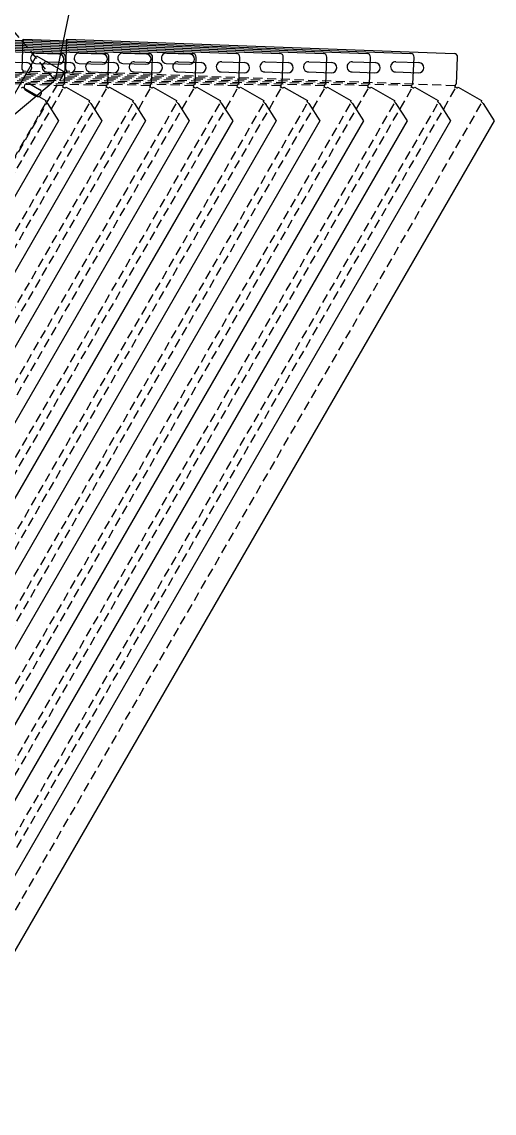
# Model space of a CAD drawing. Extents: x 5 to 1801, y 5 to 2754.
# Drawn here: x 1389 to 1801, y 14 to 965 of the extents above; entities that cross this region are included whole.
import ezdxf

# ---------------------------------------------------------------- set-up
doc = ezdxf.new("R2010")
doc.units = 0
doc.linetypes.add('DASHED', pattern=[12, 8, -4])
for name, color, linetype in [('SMARTNEST_SHEET_1_BEND', 3, 'DASHED'), ('SMARTNEST_SHEET_1_GEOMETRY', 7, 'CONTINUOUS'), ('SMARTNEST_SHEET_26_BEND', 3, 'DASHED'), ('SMARTNEST_SHEET_26_GEOMETRY', 7, 'CONTINUOUS'), ('SMARTNEST_SHEET_27_BEND', 3, 'DASHED'), ('SMARTNEST_SHEET_27_GEOMETRY', 7, 'CONTINUOUS'), ('SMARTNEST_SHEET_28_BEND', 3, 'DASHED'), ('SMARTNEST_SHEET_28_GEOMETRY', 7, 'CONTINUOUS'), ('SMARTNEST_SHEET_29_BEND', 3, 'DASHED'), ('SMARTNEST_SHEET_29_GEOMETRY', 7, 'CONTINUOUS'), ('SMARTNEST_SHEET_30_BEND', 3, 'DASHED'), ('SMARTNEST_SHEET_30_GEOMETRY', 7, 'CONTINUOUS')]:
    doc.layers.add(name, color=color, linetype=linetype)

msp = doc.modelspace()

# ---------------------------------------------------------------- linework, layer by layer
at = {"layer": 'SMARTNEST_SHEET_1_BEND', "color": 7, "linetype": 'DASHED'}
for p, q in [((1426.25, 920.96), (941.57, 81.46)), ((1425.25, 909.58), (1086.82, 922.28)), ((1463.23, 909.58), (1124.8, 922.28)), ((1501.21, 909.58), (1162.78, 922.28)), ((1539.19, 909.58), (1200.76, 922.28)), ((1577.17, 909.58), (1238.74, 922.28)), ((1615.15, 909.58), (1276.72, 922.28)), ((1653.14, 909.58), (1314.71, 922.28)), ((1691.12, 909.58), (1352.69, 922.28)), ((1729.1, 909.58), (1390.67, 922.28)), ((1767.08, 909.58), (1428.65, 922.28)), ((941.36, 68.63), (1426.05, 908.13)), ((979.34, 68.63), (1464.03, 908.13)), ((1017.32, 68.63), (1502.01, 908.13)), ((1055.31, 68.63), (1539.99, 908.13)), ((1093.29, 68.63), (1577.97, 908.13)), ((1131.27, 68.63), (1615.95, 908.13)), ((1169.25, 68.63), (1653.94, 908.13)), ((1207.23, 68.63), (1691.92, 908.13)), ((1245.22, 68.63), (1729.9, 908.13)), ((1283.2, 68.63), (1767.88, 908.13)), ((926.1, 55.44), (1410.89, 895.12)), ((964.08, 55.44), (1448.87, 895.12)), ((1002.06, 55.44), (1486.85, 895.12)), ((1040.04, 55.44), (1524.83, 895.12)), ((1078.02, 55.44), (1562.81, 895.12)), ((1116.01, 55.44), (1600.8, 895.12)), ((1153.99, 55.44), (1638.78, 895.12)), ((1191.97, 55.44), (1676.76, 895.12)), ((1229.95, 55.44), (1714.74, 895.12)), ((1267.93, 55.44), (1752.72, 895.12)), ((1305.91, 55.44), (1790.7, 895.12))]:
    msp.add_line(p, q, dxfattribs=at)
at = {"layer": 'SMARTNEST_SHEET_1_GEOMETRY', "color": 7, "linetype": 'CONTINUOUS'}
for p, q in [((1086.94, 950.43), (1424.58, 937.76)), ((1124.92, 950.43), (1462.56, 937.76)), ((1162.9, 950.43), (1500.54, 937.76)), ((1200.88, 950.43), (1538.53, 937.76)), ((1238.86, 950.43), (1576.51, 937.76)), ((1276.85, 950.43), (1614.49, 937.76)), ((1314.83, 950.43), (1652.47, 937.76)), ((1352.81, 950.43), (1690.45, 937.76)), ((1389.79, 923.77), (1390.79, 950.43)), ((1390.79, 950.43), (1728.44, 937.76)), ((1427.77, 923.77), (1428.77, 950.43)), ((1428.77, 950.43), (1766.42, 937.76)), ((916.56, 94.42), (1402.35, 935.83)), ((1401.8, 938.16), (1421.79, 937.41)), ((1402.35, 935.83), (1425.46, 922.49)), ((1426.58, 911.1), (1427.47, 934.65)), ((1439.79, 938.16), (1459.77, 937.41)), ((1464.56, 911.1), (1465.45, 934.65)), ((1477.77, 938.16), (1497.75, 937.41)), ((1502.55, 911.1), (1503.43, 934.65)), ((1515.75, 938.16), (1535.74, 937.41)), ((1540.53, 911.1), (1541.41, 934.65)), ((1578.51, 911.1), (1579.39, 934.65)), ((1616.49, 911.1), (1617.38, 934.65)), ((1654.47, 911.1), (1655.36, 934.65)), ((1692.45, 911.1), (1693.34, 934.65)), ((1730.44, 911.1), (1731.32, 934.65)), ((1768.42, 911.1), (1769.3, 934.65)), ((1373.77, 930.66), (1393.76, 929.91)), ((1401.47, 929.17), (1421.45, 928.42)), ((1411.75, 930.66), (1431.74, 929.91)), ((1439.45, 929.17), (1459.43, 928.42)), ((1449.74, 930.66), (1469.72, 929.91)), ((1477.43, 929.17), (1497.42, 928.42)), ((1487.72, 930.66), (1507.7, 929.91)), ((1515.41, 929.17), (1535.4, 928.42)), ((1525.7, 930.66), (1545.69, 929.91)), ((1563.68, 930.66), (1583.67, 929.91)), ((1601.66, 930.66), (1621.65, 929.91)), ((1639.65, 930.66), (1659.63, 929.91)), ((1677.63, 930.66), (1697.61, 929.91)), ((1715.61, 930.66), (1735.6, 929.91)), ((1373.44, 921.66), (1393.42, 920.91)), ((1411.42, 921.66), (1431.4, 920.91)), ((1449.4, 921.66), (1469.38, 920.91)), ((1487.38, 921.66), (1507.37, 920.91)), ((1525.36, 921.66), (1545.35, 920.91)), ((1563.34, 921.66), (1583.33, 920.91)), ((1601.33, 921.66), (1621.31, 920.91)), ((1639.31, 921.66), (1659.29, 920.91)), ((1677.29, 921.66), (1697.28, 920.91)), ((1715.27, 921.66), (1735.26, 920.91)), ((1390.06, 908.45), (1410.47, 896.67)), ((1393.02, 905.66), (1401.68, 900.66)), ((1396.32, 911.38), (1404.98, 906.38)), ((1425.37, 908.89), (1424.85, 908.46)), ((1424.88, 908.39), (1425.53, 908.61)), ((1428.04, 908.45), (1448.45, 896.67)), ((1463.36, 908.89), (1462.83, 908.46)), ((1462.87, 908.39), (1463.51, 908.61)), ((1466.02, 908.45), (1486.43, 896.67)), ((1501.34, 908.89), (1500.81, 908.46)), ((1500.85, 908.39), (1501.49, 908.61)), ((1504.01, 908.45), (1524.42, 896.67)), ((1539.32, 908.89), (1538.79, 908.46)), ((1538.83, 908.39), (1539.47, 908.61)), ((1541.99, 908.45), (1562.4, 896.67)), ((1577.3, 908.89), (1576.78, 908.46)), ((1576.81, 908.39), (1577.46, 908.61)), ((1579.97, 908.45), (1600.38, 896.67)), ((1615.28, 908.89), (1614.76, 908.46)), ((1614.79, 908.39), (1615.44, 908.61)), ((1617.95, 908.45), (1638.36, 896.67)), ((1653.27, 908.89), (1652.74, 908.46)), ((1652.77, 908.39), (1653.42, 908.61)), ((1655.93, 908.45), (1676.34, 896.67)), ((1691.25, 908.89), (1690.72, 908.46)), ((1690.76, 908.39), (1691.4, 908.61)), ((1693.91, 908.45), (1714.32, 896.67)), ((1729.23, 908.89), (1728.7, 908.46)), ((1728.74, 908.39), (1729.38, 908.61)), ((1731.9, 908.45), (1752.31, 896.67)), ((1767.21, 908.89), (1766.69, 908.46)), ((1766.72, 908.39), (1767.37, 908.61)), ((1769.88, 908.45), (1790.29, 896.67)), ((1410.47, 896.67), (1410.03, 895.92)), ((1410.03, 895.92), (1411.74, 894.32)), ((1448.45, 896.67), (1448.02, 895.92)), ((1448.02, 895.92), (1449.72, 894.32)), ((1486.43, 896.67), (1486, 895.92)), ((1486, 895.92), (1487.7, 894.32)), ((1524.42, 896.67), (1523.98, 895.92)), ((1523.98, 895.92), (1525.68, 894.32)), ((1562.4, 896.67), (1561.96, 895.92)), ((1561.96, 895.92), (1563.66, 894.32)), ((1600.38, 896.67), (1599.94, 895.92)), ((1599.94, 895.92), (1601.65, 894.32)), ((1638.36, 896.67), (1637.93, 895.92)), ((1637.93, 895.92), (1639.63, 894.32)), ((1676.34, 896.67), (1675.91, 895.92)), ((1675.91, 895.92), (1677.61, 894.32)), ((1714.32, 896.67), (1713.89, 895.92)), ((1713.89, 895.92), (1715.59, 894.32)), ((1752.31, 896.67), (1751.87, 895.92)), ((1751.87, 895.92), (1753.57, 894.32)), ((1790.29, 896.67), (1789.85, 895.92)), ((1789.85, 895.92), (1791.56, 894.32)), ((1411.74, 894.32), (1421.37, 879)), ((1449.72, 894.32), (1459.35, 879)), ((1487.7, 894.32), (1497.33, 879)), ((1525.68, 894.32), (1535.31, 879)), ((1563.66, 894.32), (1573.29, 879)), ((1601.65, 894.32), (1611.28, 879)), ((1639.63, 894.32), (1649.26, 879)), ((1677.61, 894.32), (1687.24, 879)), ((1715.59, 894.32), (1725.22, 879)), ((1753.57, 894.32), (1763.2, 879)), ((1791.56, 894.32), (1801.19, 879)), ((1421.37, 879), (955.63, 72.32)), ((1459.35, 879), (993.61, 72.32)), ((1497.33, 879), (1031.59, 72.32)), ((1535.31, 879), (1069.57, 72.32)), ((1573.29, 879), (1107.55, 72.32)), ((1611.28, 879), (1145.54, 72.32)), ((1649.26, 879), (1183.52, 72.32)), ((1687.24, 879), (1221.5, 72.32)), ((1725.22, 879), (1259.48, 72.32)), ((1763.2, 879), (1297.46, 72.32)), ((1801.19, 879), (1335.45, 72.32))]:
    msp.add_line(p, q, dxfattribs=at)
for points in [[(1390.16, 921.17), (1390.37, 921.41), (1390.53, 921.68), (1390.63, 921.97), (1390.67, 922.28), (1390.65, 922.6), (1390.58, 922.9), (1390.44, 923.18), (1390.24, 923.43)], [(1428.14, 921.17), (1428.35, 921.41), (1428.51, 921.68), (1428.61, 921.97), (1428.65, 922.28), (1428.63, 922.6), (1428.56, 922.9), (1428.42, 923.18), (1428.22, 923.43)], [(1425.51, 921.93), (1425.62, 921.63), (1425.78, 921.36), (1425.99, 921.14), (1426.25, 920.96), (1426.54, 920.82), (1426.84, 920.75), (1427.15, 920.74), (1427.47, 920.8)], [(1425.76, 910.69), (1425.45, 910.3), (1425.28, 909.85), (1425.25, 909.37), (1425.37, 908.89)], [(1425.53, 908.61), (1425.88, 908.25), (1426.3, 908.02), (1426.77, 907.92), (1427.27, 907.97)], [(1463.74, 910.69), (1463.44, 910.3), (1463.26, 909.85), (1463.24, 909.37), (1463.36, 908.89)], [(1463.51, 908.61), (1463.86, 908.25), (1464.28, 908.02), (1464.75, 907.92), (1465.25, 907.97)], [(1501.73, 910.69), (1501.42, 910.3), (1501.25, 909.85), (1501.22, 909.37), (1501.34, 908.89)], [(1501.49, 908.61), (1501.84, 908.25), (1502.26, 908.02), (1502.73, 907.92), (1503.23, 907.97)], [(1539.71, 910.69), (1539.4, 910.3), (1539.23, 909.85), (1539.2, 909.37), (1539.32, 908.89)], [(1539.47, 908.61), (1539.82, 908.25), (1540.24, 908.02), (1540.71, 907.92), (1541.21, 907.97)], [(1577.69, 910.69), (1577.38, 910.3), (1577.21, 909.85), (1577.18, 909.37), (1577.3, 908.89)], [(1577.46, 908.61), (1577.8, 908.25), (1578.22, 908.02), (1578.69, 907.92), (1579.19, 907.97)], [(1615.67, 910.69), (1615.36, 910.3), (1615.19, 909.85), (1615.16, 909.37), (1615.28, 908.89)], [(1615.44, 908.61), (1615.79, 908.25), (1616.21, 908.02), (1616.68, 907.92), (1617.17, 907.97)], [(1653.65, 910.69), (1653.34, 910.3), (1653.17, 909.85), (1653.14, 909.37), (1653.27, 908.89)], [(1653.42, 908.61), (1653.77, 908.25), (1654.19, 908.02), (1654.66, 907.92), (1655.16, 907.97)], [(1691.63, 910.69), (1691.33, 910.3), (1691.15, 909.85), (1691.13, 909.37), (1691.25, 908.89)], [(1691.4, 908.61), (1691.75, 908.25), (1692.17, 908.02), (1692.64, 907.92), (1693.14, 907.97)], [(1729.62, 910.69), (1729.31, 910.3), (1729.14, 909.85), (1729.11, 909.37), (1729.23, 908.89)], [(1729.38, 908.61), (1729.73, 908.25), (1730.15, 908.02), (1730.62, 907.92), (1731.12, 907.97)], [(1767.6, 910.69), (1767.29, 910.3), (1767.12, 909.85), (1767.09, 909.37), (1767.21, 908.89)], [(1767.37, 908.61), (1767.71, 908.25), (1768.13, 908.02), (1768.6, 907.92), (1769.1, 907.97)]]:
    msp.add_lwpolyline(points, dxfattribs=at)
for centre, radius, start, end in [((1401.64, 933.66), 4.5, 87.85, 267.85), ((1421.62, 932.91), 4.5, 267.85, 87.85), ((1424.47, 934.76), 3, 357.85, 87.85), ((1439.62, 933.66), 4.5, 87.85, 267.85), ((1459.6, 932.91), 4.5, 267.85, 87.85), ((1462.45, 934.76), 3, 357.85, 87.85), ((1477.6, 933.66), 4.5, 87.85, 267.85), ((1497.59, 932.91), 4.5, 267.85, 87.85), ((1500.43, 934.76), 3, 357.85, 87.85), ((1515.58, 933.66), 4.5, 87.85, 267.85), ((1535.57, 932.91), 4.5, 267.85, 87.85), ((1538.41, 934.76), 3, 357.85, 87.85), ((1576.4, 934.76), 3, 357.85, 87.85), ((1614.38, 934.76), 3, 357.85, 87.85), ((1652.36, 934.76), 3, 357.85, 87.85), ((1690.34, 934.76), 3, 357.85, 87.85), ((1728.32, 934.76), 3, 357.85, 87.85), ((1766.3, 934.76), 3, 357.85, 87.85), ((1389.07, 922.34), 1.6, 43.06894, 63.2698), ((1393.59, 925.41), 4.5, 267.85, 87.85), ((1411.59, 926.16), 4.5, 87.85, 267.85), ((1427.05, 922.34), 1.6, 43.06894, 63.2698), ((1431.57, 925.41), 4.5, 267.85, 87.85), ((1449.57, 926.16), 4.5, 87.85, 267.85), ((1469.55, 925.41), 4.5, 267.85, 87.85), ((1487.55, 926.16), 4.5, 87.85, 267.85), ((1507.54, 925.41), 4.5, 267.85, 87.85), ((1525.53, 926.16), 4.5, 87.85, 267.85), ((1545.52, 925.41), 4.5, 267.85, 87.85), ((1563.51, 926.16), 4.5, 87.85, 267.85), ((1583.5, 925.41), 4.5, 267.85, 87.85), ((1601.49, 926.16), 4.5, 87.85, 267.85), ((1621.48, 925.41), 4.5, 267.85, 87.85), ((1639.48, 926.16), 4.5, 87.85, 267.85), ((1659.46, 925.41), 4.5, 267.85, 87.85), ((1677.46, 926.16), 4.5, 87.85, 267.85), ((1697.44, 925.41), 4.5, 267.85, 87.85), ((1715.44, 926.16), 4.5, 87.85, 267.85), ((1735.43, 925.41), 4.5, 267.85, 87.85), ((1389.07, 922.34), 1.6, 285.21894, 312.63106), ((1427.05, 922.34), 1.6, 174.5802, 194.78106), ((1427.05, 922.34), 1.6, 285.21894, 312.63106), ((1388.86, 909.52), 1.6, 285.21894, 318.3892), ((1394.67, 908.52), 3.3, 60, 240), ((1403.33, 903.52), 3.3, 240, 60), ((1424.87, 908.42), 0.0365, 118.925, 298.925), ((1426.85, 909.52), 1.6, 99.4608, 132.63106), ((1426.85, 909.52), 1.6, 285.21894, 318.3892), ((1462.85, 908.42), 0.0365, 118.925, 298.925), ((1464.83, 909.52), 1.6, 99.4608, 132.63106), ((1464.83, 909.52), 1.6, 285.21894, 318.3892), ((1500.83, 908.42), 0.0365, 118.925, 298.925), ((1502.81, 909.52), 1.6, 99.4608, 132.63106), ((1502.81, 909.52), 1.6, 285.21894, 318.3892), ((1538.81, 908.42), 0.0365, 118.925, 298.925), ((1540.79, 909.52), 1.6, 99.4608, 132.63106), ((1540.79, 909.52), 1.6, 285.21894, 318.3892), ((1576.79, 908.42), 0.0365, 118.925, 298.925), ((1578.77, 909.52), 1.6, 99.4608, 132.63106), ((1578.77, 909.52), 1.6, 285.21894, 318.3892), ((1614.78, 908.42), 0.0365, 118.925, 298.925), ((1616.75, 909.52), 1.6, 99.4608, 132.63106), ((1616.75, 909.52), 1.6, 285.21894, 318.3892), ((1652.76, 908.42), 0.0365, 118.925, 298.925), ((1654.74, 909.52), 1.6, 99.4608, 132.63106), ((1654.74, 909.52), 1.6, 285.21894, 318.3892), ((1690.74, 908.42), 0.0365, 118.925, 298.925), ((1692.72, 909.52), 1.6, 99.4608, 132.63106), ((1692.72, 909.52), 1.6, 285.21894, 318.3892), ((1728.72, 908.42), 0.0365, 118.925, 298.925), ((1730.7, 909.52), 1.6, 99.4608, 132.63106), ((1730.7, 909.52), 1.6, 285.21894, 318.3892), ((1766.7, 908.42), 0.0365, 118.925, 298.925), ((1768.68, 909.52), 1.6, 99.4608, 132.63106), ((1768.68, 909.52), 1.6, 285.21894, 318.3892)]:
    msp.add_arc(centre, radius, start, end, dxfattribs=at)
at = {"layer": 'SMARTNEST_SHEET_26_BEND', "color": 7, "linetype": 'DASHED'}
msp.add_line((1417.95, 915.03), (1289.39, 1068.24), dxfattribs=at)
at = {"layer": 'SMARTNEST_SHEET_26_GEOMETRY', "color": 7, "linetype": 'CONTINUOUS'}
for p, q in [((1472.27, 1177.4), (1418.87, 916.58)), ((1418.87, 916.58), (1417.03, 913.48)), ((344.56, 13.57), (1417.03, 913.48))]:
    msp.add_line(p, q, dxfattribs=at)
at = {"layer": 'SMARTNEST_SHEET_27_BEND', "color": 7, "linetype": 'DASHED'}
msp.add_line((1417.95, 915.03), (1289.39, 1068.24), dxfattribs=at)
at = {"layer": 'SMARTNEST_SHEET_27_GEOMETRY', "color": 7, "linetype": 'CONTINUOUS'}
for p, q in [((1472.27, 1177.4), (1418.87, 916.58)), ((1418.87, 916.58), (1417.03, 913.48)), ((344.56, 13.57), (1417.03, 913.48))]:
    msp.add_line(p, q, dxfattribs=at)
at = {"layer": 'SMARTNEST_SHEET_28_BEND', "color": 7, "linetype": 'DASHED'}
msp.add_line((1417.95, 915.03), (1289.39, 1068.24), dxfattribs=at)
at = {"layer": 'SMARTNEST_SHEET_28_GEOMETRY', "color": 7, "linetype": 'CONTINUOUS'}
for p, q in [((1472.27, 1177.4), (1418.87, 916.58)), ((1418.87, 916.58), (1417.03, 913.48)), ((344.56, 13.57), (1417.03, 913.48))]:
    msp.add_line(p, q, dxfattribs=at)
at = {"layer": 'SMARTNEST_SHEET_29_BEND', "color": 7, "linetype": 'DASHED'}
msp.add_line((1417.95, 915.03), (1289.39, 1068.24), dxfattribs=at)
at = {"layer": 'SMARTNEST_SHEET_29_GEOMETRY', "color": 7, "linetype": 'CONTINUOUS'}
for p, q in [((1472.27, 1177.4), (1418.87, 916.58)), ((1418.87, 916.58), (1417.03, 913.48)), ((344.56, 13.57), (1417.03, 913.48))]:
    msp.add_line(p, q, dxfattribs=at)
at = {"layer": 'SMARTNEST_SHEET_30_BEND', "color": 7, "linetype": 'DASHED'}
msp.add_line((1417.95, 915.03), (1289.39, 1068.24), dxfattribs=at)
at = {"layer": 'SMARTNEST_SHEET_30_GEOMETRY', "color": 7, "linetype": 'CONTINUOUS'}
for p, q in [((1472.27, 1177.4), (1418.87, 916.58)), ((1418.87, 916.58), (1417.03, 913.48)), ((344.56, 13.57), (1417.03, 913.48))]:
    msp.add_line(p, q, dxfattribs=at)

doc.saveas('drawing.dxf')
